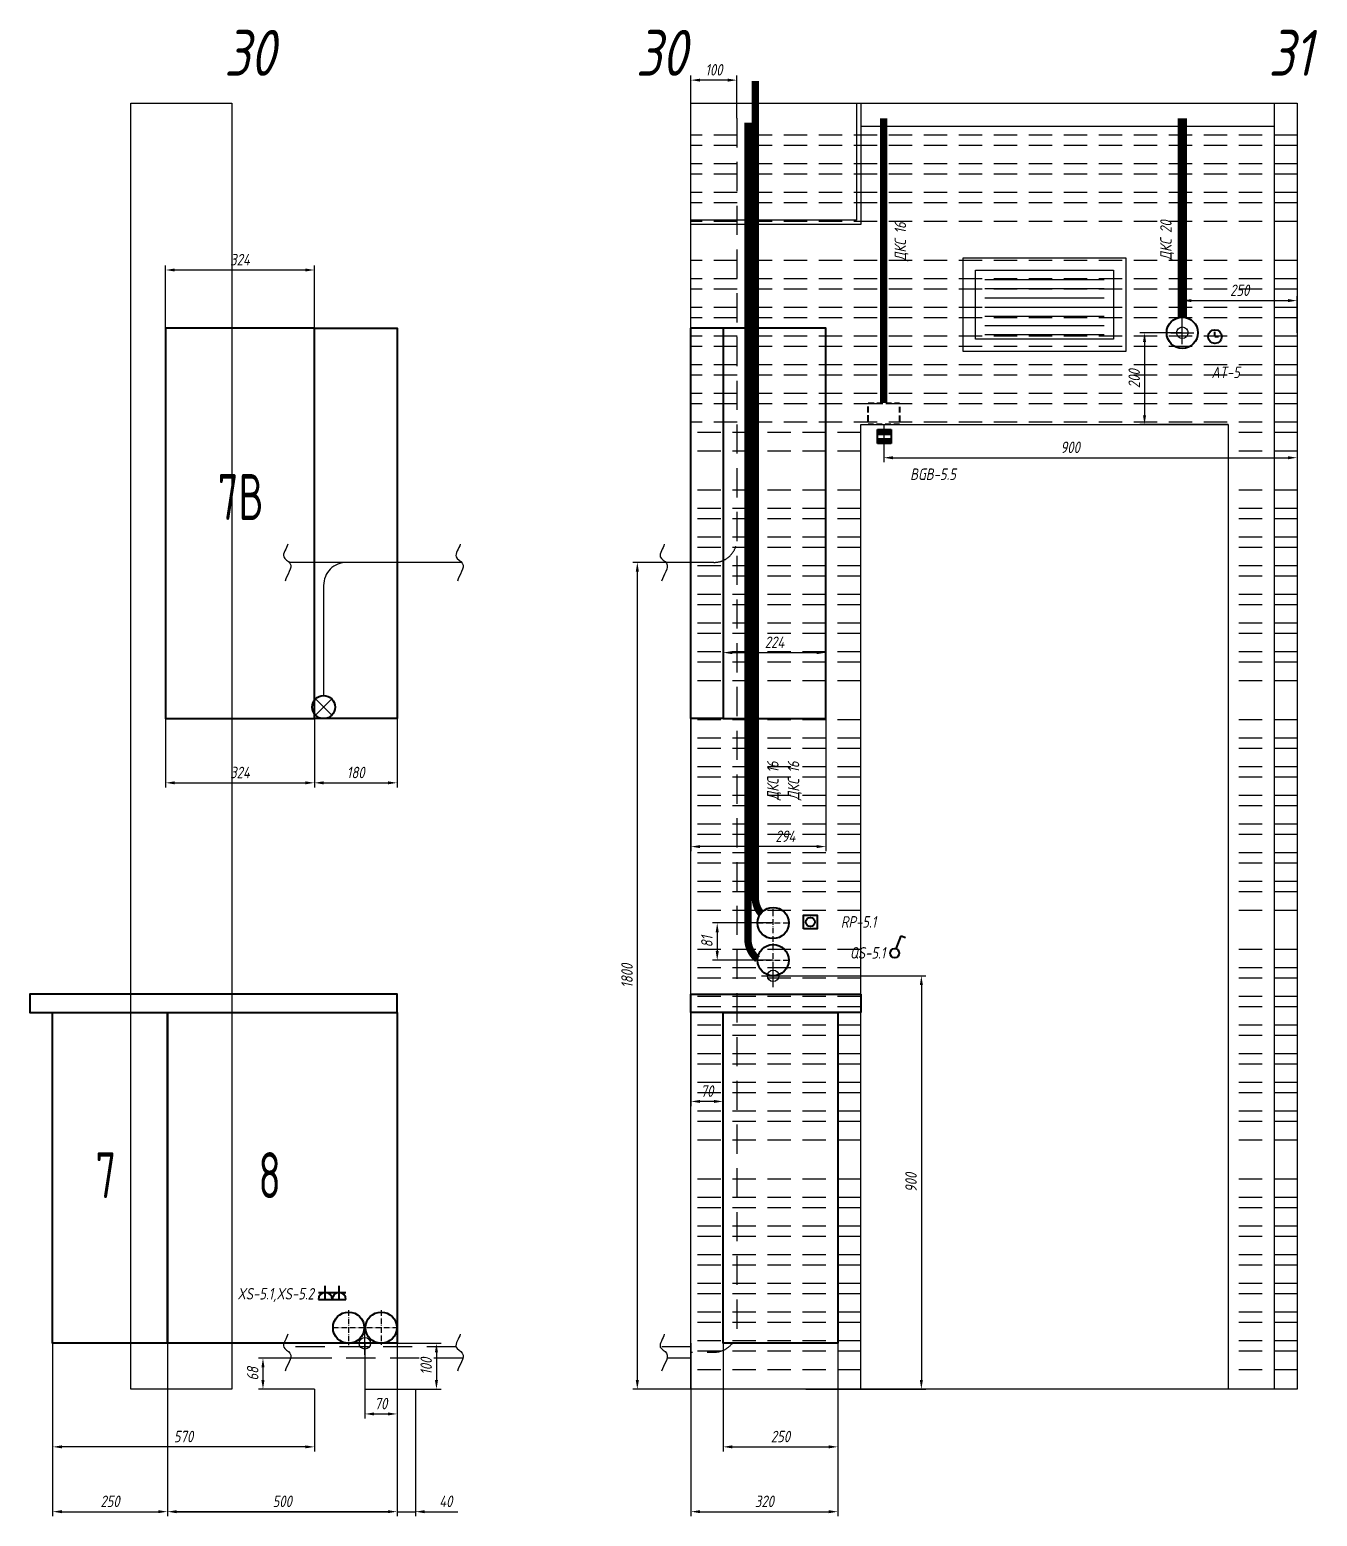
# Model space of a CAD drawing. Header units: millimetres. Extents: x -40374 to 56557, y -58468 to -14063.
# Drawn here: x 53173 to 55977, y -31615 to -28379 of the extents above; entities that cross this region are included whole.
import ezdxf
from ezdxf.enums import TextEntityAlignment as Align

# ---------------------------------------------------------------- set-up
doc = ezdxf.new("R2010")
doc.units = ezdxf.units.MM
doc.header["$PDMODE"] = 34
doc.header["$PDSIZE"] = 25
doc.linetypes.add('ACAD_ISO10W100', pattern=[18.5, 12, -3, 0.5, -3])
doc.linetypes.add('DASHED', pattern=[19.05, 12.7, -6.35])
for name, color, linetype in [('01 Черновое', 7, 'Continuous'), ('02 ОВиК', 7, 'Continuous'), ('02 ЭОМ и СС', 7, 'Continuous'), ('03 Потолок', 7, 'Continuous'), ('04 Мебель', 5, 'Continuous'), ('10 Перегородки', 7, 'Continuous'), ('11 Привязка размеры', 7, 'Continuous')]:
    doc.layers.add(name, color=color, linetype=linetype)
doc.layers.add('100 noprint', color=1, linetype='Continuous', plot=False)
doc.styles.add('GOST typeA', font='Gost.TTF')
doc.styles.get("Standard").update_dxf_attribs({"font": 'Ubuntu-R.ttf'})
doc.styles.add('ГОСТ-ISOCPEUR', font='isocpeui.ttf', dxfattribs={"width": 0.8})
doc.dimstyles.new('ISO-25', dxfattribs={"dimtxt": 2.5, "dimasz": 2.5, "dimexe": 1.25, "dimexo": 0.625, "dimtad": 1, "dimtxsty": 'Standard', "dimcen": 2.5, "dimadec": 0, "dimazin": 0, "dimtfac": 1, "dimtmove": 0, "dimatfit": 3, "dimfxl": 1, "dimarcsym": 0})

# ---------------------------------------------------------------- blocks, each defined once
blk = doc.blocks.new('кнопка 1')
at = {"color": 0, "lineweight": -2}
for p, q in [((0.35, 0.94), (1.39, 3.78)), ((1.39, 3.78), (2.34, 3.45))]:
    blk.add_line(p, q, dxfattribs=at)
blk.add_circle((0, 0), 1, dxfattribs=at)
blk = doc.blocks.new('розетка скрытая трехполюсная')
at = {"color": 0, "lineweight": -2}
for p, q in [((-1.5, 1.5), (1.5, 1.5)), ((-1.5, 0), (1.5, 0)), ((0, 0), (0, 3))]:
    blk.add_line(p, q, dxfattribs=at)
blk.add_arc((0, 0), 1.5, 0, 180, dxfattribs=at)
blk = doc.blocks.new('регулятор')
at = {"color": 0, "lineweight": -2}
blk.add_lwpolyline([(-1.5, -1.5), (-1.5, 1.5), (1.5, 1.5), (1.5, -1.5)], close=True, dxfattribs=at)
blk.add_circle((0, 0), 1, dxfattribs=at)
blk = doc.blocks.new('*D1056')
at = {"layer": '11 Привязка размеры', "color": 0, "lineweight": -2}
for p, q in [((53903.1, -31238.4), (54068.9, -31238.4)), ((54058.9, -31258.4), (54058.9, -31318.4)), ((53903.1, -31338.4), (54068.9, -31338.4))]:
    blk.add_line(p, q, dxfattribs=at)
at = {"layer": '11 Привязка размеры', "color": 0}
for points in [[(54062.2, -31258.4), (54055.5, -31258.4), (54058.9, -31238.4)], [(54055.5, -31318.4), (54062.2, -31318.4), (54058.9, -31338.4)]]:
    blk.add_solid(points, dxfattribs=at)
at = {"layer": 'Defpoints', "color": 0}
for p in [(53903.1, -31238.4), (53903.1, -31338.4), (54058.9, -31338.4)]:
    blk.add_point(p, dxfattribs=at)
at = {"layer": '11 Привязка размеры', "color": 0, "insert": (54036.4, -31288.4), "char_height": 25, "attachment_point": 5, "rotation": 90, "style": 'ГОСТ-ISOCPEUR'}
blk.add_mtext('100', dxfattribs=at)
blk = doc.blocks.new('*D1060')
at = {"layer": '11 Привязка размеры', "color": 0, "lineweight": -2}
for p, q in [((54792.1, -30438.4), (55124.9, -30438.4)), ((55114.9, -30458.4), (55114.9, -31318.4)), ((54863.1, -31338.4), (55124.9, -31338.4))]:
    blk.add_line(p, q, dxfattribs=at)
at = {"layer": '11 Привязка размеры', "color": 0}
for points in [[(55118.2, -30458.4), (55111.5, -30458.4), (55114.9, -30438.4)], [(55111.5, -31318.4), (55118.2, -31318.4), (55114.9, -31338.4)]]:
    blk.add_solid(points, dxfattribs=at)
at = {"layer": 'Defpoints', "color": 0}
for p in [(54792.1, -30438.4), (54863.1, -31338.4), (55114.9, -31338.4)]:
    blk.add_point(p, dxfattribs=at)
at = {"layer": '11 Привязка размеры', "color": 0, "insert": (55092.4, -30888.4), "char_height": 25, "attachment_point": 5, "rotation": 90, "style": 'ГОСТ-ISOCPEUR'}
blk.add_mtext('900', dxfattribs=at)
blk = doc.blocks.new('*D1061')
at = {"layer": '11 Привязка размеры', "color": 0, "lineweight": -2}
for p, q in [((55683.1, -29038.4), (55590.9, -29038.4)), ((55600.9, -29058.4), (55600.9, -29218.4)), ((55783.1, -29238.4), (55590.9, -29238.4))]:
    blk.add_line(p, q, dxfattribs=at)
at = {"layer": '11 Привязка размеры', "color": 0}
for points in [[(55604.2, -29058.4), (55597.6, -29058.4), (55600.9, -29038.4)], [(55597.6, -29218.4), (55604.2, -29218.4), (55600.9, -29238.4)]]:
    blk.add_solid(points, dxfattribs=at)
at = {"layer": 'Defpoints', "color": 0}
for p in [(55683.1, -29038.4), (55600.9, -29238.4), (55783.1, -29238.4)]:
    blk.add_point(p, dxfattribs=at)
at = {"layer": '11 Привязка размеры', "color": 0, "insert": (55578.4, -29138.4), "char_height": 25, "attachment_point": 5, "rotation": 90, "style": 'ГОСТ-ISOCPEUR'}
blk.add_mtext('200', dxfattribs=at)
blk = doc.blocks.new('*D1062')
at = {"layer": '11 Привязка размеры', "color": 0, "lineweight": -2}
for p, q in [((55683.1, -29038.4), (55683.1, -28958.5)), ((55933.1, -29038.4), (55933.1, -28958.5)), ((55703.1, -28968.5), (55913.1, -28968.5))]:
    blk.add_line(p, q, dxfattribs=at)
at = {"layer": '11 Привязка размеры', "color": 0}
for points in [[(55703.1, -28965.1), (55703.1, -28971.8), (55683.1, -28968.5)], [(55913.1, -28971.8), (55913.1, -28965.1), (55933.1, -28968.5)]]:
    blk.add_solid(points, dxfattribs=at)
at = {"layer": 'Defpoints', "color": 0}
for p in [(55933.1, -28968.5), (55683.1, -29038.4), (55933.1, -29038.4)]:
    blk.add_point(p, dxfattribs=at)
at = {"layer": '11 Привязка размеры', "color": 0, "insert": (55808.1, -28946), "char_height": 25, "attachment_point": 5, "style": 'ГОСТ-ISOCPEUR'}
blk.add_mtext('250', dxfattribs=at)
blk = doc.blocks.new('часы')
at = {"color": 0, "lineweight": -2}
for q in [(9893.5, 982.52), (9894.25, 981.52)]:
    blk.add_line((9893.5, 981.52), q, dxfattribs=at)
blk.add_circle((9893.5, 981.52), 1.5, dxfattribs=at)
blk = doc.blocks.new('геркон')
at = {"lineweight": -2}
for points in [[(3, 2), (3, 3), (0, 3), (0, 2)], [(3, 0), (3, 1), (0, 1), (0, 0)]]:
    blk.add_hatch(color=0, dxfattribs=at).paths.add_polyline_path(points)
at = {"color": 0, "lineweight": -2}
for p, q in [((0, 0), (0, 3)), ((0, 3), (3, 3)), ((0, 2), (3, 2)), ((0, 1), (3, 1)), ((3, 0), (0, 0)), ((3, 3), (3, 0))]:
    blk.add_line(p, q, dxfattribs=at)
blk = doc.blocks.new('*D1063')
at = {"layer": '11 Привязка размеры', "color": 0, "lineweight": -2}
for p, q in [((55033.1, -29238.4), (55033.1, -29320.5)), ((55933.1, -29238.4), (55933.1, -29320.5)), ((55053.1, -29310.5), (55913.1, -29310.5))]:
    blk.add_line(p, q, dxfattribs=at)
at = {"layer": '11 Привязка размеры', "color": 0}
for points in [[(55053.1, -29307.2), (55053.1, -29313.9), (55033.1, -29310.5)], [(55913.1, -29313.9), (55913.1, -29307.2), (55933.1, -29310.5)]]:
    blk.add_solid(points, dxfattribs=at)
at = {"layer": 'Defpoints', "color": 0}
for p in [(55033.1, -29238.4), (55933.1, -29238.4), (55933.1, -29310.5)]:
    blk.add_point(p, dxfattribs=at)
at = {"layer": '11 Привязка размеры', "color": 0, "insert": (55439.1, -29288), "char_height": 25, "attachment_point": 5, "style": 'ГОСТ-ISOCPEUR'}
blk.add_mtext('900', dxfattribs=at)
blk = doc.blocks.new('*D1068')
at = {"layer": '11 Привязка размеры', "color": 0, "lineweight": -2}
for p, q in [((53473.1, -31238.4), (53473.1, -31615)), ((53973.1, -31238.4), (53973.1, -31615)), ((53493.1, -31605), (53953.1, -31605))]:
    blk.add_line(p, q, dxfattribs=at)
at = {"layer": '11 Привязка размеры', "color": 0}
for points in [[(53493.1, -31601.7), (53493.1, -31608.3), (53473.1, -31605)], [(53953.1, -31608.3), (53953.1, -31601.7), (53973.1, -31605)]]:
    blk.add_solid(points, dxfattribs=at)
at = {"layer": 'Defpoints', "color": 0}
for p in [(53473.1, -31238.4), (53973.1, -31238.4), (53973.1, -31605)]:
    blk.add_point(p, dxfattribs=at)
at = {"layer": '11 Привязка размеры', "color": 0, "insert": (53723.1, -31582.5), "char_height": 25, "attachment_point": 5, "style": 'ГОСТ-ISOCPEUR'}
blk.add_mtext('500', dxfattribs=at)
blk = doc.blocks.new('*D1069')
at = {"layer": '11 Привязка размеры', "color": 0, "lineweight": -2}
for p, q in [((53473.1, -31238.4), (53473.1, -31615)), ((53973.1, -31238.4), (53973.1, -31615)), ((53953.1, -31605), (53493.1, -31605))]:
    blk.add_line(p, q, dxfattribs=at)
at = {"layer": '11 Привязка размеры', "color": 0}
for points in [[(53493.1, -31601.7), (53493.1, -31608.3), (53473.1, -31605)], [(53953.1, -31608.3), (53953.1, -31601.7), (53973.1, -31605)]]:
    blk.add_solid(points, dxfattribs=at)
at = {"layer": 'Defpoints', "color": 0}
for p in [(53473.1, -31238.4), (53973.1, -31238.4), (53473.1, -31605)]:
    blk.add_point(p, dxfattribs=at)
at = {"layer": '11 Привязка размеры', "color": 0, "insert": (53723.1, -31582.5), "char_height": 25, "attachment_point": 5, "style": 'ГОСТ-ISOCPEUR'}
blk.add_mtext('500', dxfattribs=at)
blk = doc.blocks.new('*D1070')
at = {"layer": '11 Привязка размеры', "color": 0, "lineweight": -2}
for p, q in [((53223.1, -31238.4), (53223.1, -31615)), ((53473.1, -31238.4), (53473.1, -31615)), ((53243.1, -31605), (53453.1, -31605))]:
    blk.add_line(p, q, dxfattribs=at)
at = {"layer": '11 Привязка размеры', "color": 0}
for points in [[(53243.1, -31601.7), (53243.1, -31608.3), (53223.1, -31605)], [(53453.1, -31608.3), (53453.1, -31601.7), (53473.1, -31605)]]:
    blk.add_solid(points, dxfattribs=at)
at = {"layer": 'Defpoints', "color": 0}
for p in [(53223.1, -31238.4), (53473.1, -31238.4), (53473.1, -31605)]:
    blk.add_point(p, dxfattribs=at)
at = {"layer": '11 Привязка размеры', "color": 0, "insert": (53348.1, -31582.5), "char_height": 25, "attachment_point": 5, "style": 'ГОСТ-ISOCPEUR'}
blk.add_mtext('250', dxfattribs=at)
blk = doc.blocks.new('*D1075')
at = {"layer": '11 Привязка размеры', "color": 0, "lineweight": -2}
for p, q in [((53469.1, -29878.4), (53469.1, -30028.3)), ((53793.1, -29878.4), (53793.1, -30028.3)), ((53489.1, -30018.3), (53773.1, -30018.3))]:
    blk.add_line(p, q, dxfattribs=at)
at = {"layer": '11 Привязка размеры', "color": 0}
for points in [[(53489.1, -30015), (53489.1, -30021.6), (53469.1, -30018.3)], [(53773.1, -30021.6), (53773.1, -30015), (53793.1, -30018.3)]]:
    blk.add_solid(points, dxfattribs=at)
at = {"layer": 'Defpoints', "color": 0}
for p in [(53469.1, -29878.4), (53793.1, -29878.4), (53793.1, -30018.3)]:
    blk.add_point(p, dxfattribs=at)
at = {"layer": '11 Привязка размеры', "color": 0, "insert": (53631.1, -29995.8), "char_height": 25, "attachment_point": 5, "style": 'ГОСТ-ISOCPEUR'}
blk.add_mtext('324', dxfattribs=at)
blk = doc.blocks.new('*D1076')
at = {"layer": '11 Привязка размеры', "color": 0, "lineweight": -2}
for p, q in [((53793.1, -29878.4), (53793.1, -30028.3)), ((53973.1, -29878.4), (53973.1, -30028.3)), ((53813.1, -30018.3), (53953.1, -30018.3))]:
    blk.add_line(p, q, dxfattribs=at)
at = {"layer": '11 Привязка размеры', "color": 0}
for points in [[(53813.1, -30015), (53813.1, -30021.6), (53793.1, -30018.3)], [(53953.1, -30021.6), (53953.1, -30015), (53973.1, -30018.3)]]:
    blk.add_solid(points, dxfattribs=at)
at = {"layer": 'Defpoints', "color": 0}
for p in [(53793.1, -29878.4), (53973.1, -29878.4), (53973.1, -30018.3)]:
    blk.add_point(p, dxfattribs=at)
at = {"layer": '11 Привязка размеры', "color": 0, "insert": (53883.1, -29995.8), "char_height": 25, "attachment_point": 5, "style": 'ГОСТ-ISOCPEUR'}
blk.add_mtext('180', dxfattribs=at)
blk = doc.blocks.new('*D1078')
at = {"layer": '11 Привязка размеры', "color": 0, "lineweight": -2}
for p, q in [((53223.1, -31238.4), (53223.1, -31473.9)), ((53793.1, -31338.4), (53793.1, -31473.9)), ((53773.1, -31463.9), (53243.1, -31463.9))]:
    blk.add_line(p, q, dxfattribs=at)
at = {"layer": '11 Привязка размеры', "color": 0}
for points in [[(53243.1, -31460.6), (53243.1, -31467.2), (53223.1, -31463.9)], [(53773.1, -31467.2), (53773.1, -31460.6), (53793.1, -31463.9)]]:
    blk.add_solid(points, dxfattribs=at)
at = {"layer": 'Defpoints', "color": 0}
for p in [(53223.1, -31238.4), (53793.1, -31338.4), (53223.1, -31463.9)]:
    blk.add_point(p, dxfattribs=at)
at = {"layer": '11 Привязка размеры', "color": 0, "insert": (53508.1, -31441.4), "char_height": 25, "attachment_point": 5, "style": 'ГОСТ-ISOCPEUR'}
blk.add_mtext('570', dxfattribs=at)
blk = doc.blocks.new('*D1079')
at = {"layer": '11 Привязка размеры', "color": 0, "lineweight": -2}
for p, q in [((53973.1, -31238.4), (53973.1, -31615)), ((54013.1, -31338.4), (54013.1, -31615)), ((53953.1, -31605), (53933.1, -31605)), ((53973.1, -31605), (54013.1, -31605)), ((54033.1, -31605), (54105.5, -31605))]:
    blk.add_line(p, q, dxfattribs=at)
at = {"layer": '11 Привязка размеры', "color": 0}
for points in [[(53953.1, -31608.3), (53953.1, -31601.7), (53973.1, -31605)], [(54033.1, -31601.7), (54033.1, -31608.3), (54013.1, -31605)]]:
    blk.add_solid(points, dxfattribs=at)
at = {"layer": 'Defpoints', "color": 0}
for p in [(53973.1, -31238.4), (54013.1, -31338.4), (54013.1, -31605)]:
    blk.add_point(p, dxfattribs=at)
at = {"layer": '11 Привязка размеры', "color": 0, "insert": (54079.3, -31582.5), "char_height": 25, "attachment_point": 5, "style": 'ГОСТ-ISOCPEUR'}
blk.add_mtext('40', dxfattribs=at)
blk = doc.blocks.new('*D1081')
at = {"layer": '11 Привязка размеры', "color": 0, "lineweight": -2}
for p, q in [((54683.1, -31238.4), (54683.1, -31473.9)), ((54933.1, -31238.4), (54933.1, -31473.9)), ((54703.1, -31463.9), (54913.1, -31463.9))]:
    blk.add_line(p, q, dxfattribs=at)
at = {"layer": '11 Привязка размеры', "color": 0}
for points in [[(54703.1, -31460.6), (54703.1, -31467.2), (54683.1, -31463.9)], [(54913.1, -31467.2), (54913.1, -31460.6), (54933.1, -31463.9)]]:
    blk.add_solid(points, dxfattribs=at)
at = {"layer": 'Defpoints', "color": 0}
for p in [(54683.1, -31238.4), (54933.1, -31238.4), (54933.1, -31463.9)]:
    blk.add_point(p, dxfattribs=at)
at = {"layer": '11 Привязка размеры', "color": 0, "insert": (54808.1, -31441.4), "char_height": 25, "attachment_point": 5, "style": 'ГОСТ-ISOCPEUR'}
blk.add_mtext('250', dxfattribs=at)
blk = doc.blocks.new('*D1082')
at = {"layer": '11 Привязка размеры', "color": 0, "lineweight": -2}
for p, q in [((54613.1, -31238.4), (54613.1, -31615)), ((54933.1, -31238.4), (54933.1, -31615)), ((54633.1, -31605), (54913.1, -31605))]:
    blk.add_line(p, q, dxfattribs=at)
at = {"layer": '11 Привязка размеры', "color": 0}
for points in [[(54633.1, -31601.7), (54633.1, -31608.3), (54613.1, -31605)], [(54913.1, -31608.3), (54913.1, -31601.7), (54933.1, -31605)]]:
    blk.add_solid(points, dxfattribs=at)
at = {"layer": 'Defpoints', "color": 0}
for p in [(54613.1, -31238.4), (54933.1, -31238.4), (54933.1, -31605)]:
    blk.add_point(p, dxfattribs=at)
at = {"layer": '11 Привязка размеры', "color": 0, "insert": (54773.1, -31582.5), "char_height": 25, "attachment_point": 5, "style": 'ГОСТ-ISOCPEUR'}
blk.add_mtext('320', dxfattribs=at)
blk = doc.blocks.new('*D1083')
at = {"layer": '11 Привязка размеры', "color": 0, "lineweight": -2}
for p, q in [((54613.1, -29878.4), (54613.1, -30167.1)), ((54907.1, -29878.4), (54907.1, -30167.1)), ((54887.1, -30157.1), (54633.1, -30157.1))]:
    blk.add_line(p, q, dxfattribs=at)
at = {"layer": '11 Привязка размеры', "color": 0}
for points in [[(54633.1, -30153.8), (54633.1, -30160.4), (54613.1, -30157.1)], [(54887.1, -30160.4), (54887.1, -30153.8), (54907.1, -30157.1)]]:
    blk.add_solid(points, dxfattribs=at)
at = {"layer": 'Defpoints', "color": 0}
for p in [(54613.1, -29878.4), (54907.1, -29878.4), (54613.1, -30157.1)]:
    blk.add_point(p, dxfattribs=at)
at = {"layer": '11 Привязка размеры', "color": 0, "insert": (54818.8, -30134.6), "char_height": 25, "attachment_point": 5, "style": 'ГОСТ-ISOCPEUR'}
blk.add_mtext('294', dxfattribs=at)
blk = doc.blocks.new('*D1084')
at = {"layer": '11 Привязка размеры', "color": 0, "lineweight": -2}
for p, q in [((54683.1, -29878.4), (54683.1, -29724.8)), ((54703.1, -29734.8), (54887.1, -29734.8)), ((54907.1, -29878.4), (54907.1, -29724.8))]:
    blk.add_line(p, q, dxfattribs=at)
at = {"layer": '11 Привязка размеры', "color": 0}
for points in [[(54703.1, -29731.4), (54703.1, -29738.1), (54683.1, -29734.8)], [(54887.1, -29738.1), (54887.1, -29731.4), (54907.1, -29734.8)]]:
    blk.add_solid(points, dxfattribs=at)
at = {"layer": 'Defpoints', "color": 0}
for p in [(54907.1, -29734.8), (54683.1, -29878.4), (54907.1, -29878.4)]:
    blk.add_point(p, dxfattribs=at)
at = {"layer": '11 Привязка размеры', "color": 0, "insert": (54795.1, -29712.3), "char_height": 25, "attachment_point": 5, "style": 'ГОСТ-ISOCPEUR'}
blk.add_mtext('224', dxfattribs=at)
blk = doc.blocks.new('*D1086')
at = {"layer": '11 Привязка размеры', "color": 0, "lineweight": -2}
for p, q in [((53469.1, -29028.4), (53469.1, -28891.8)), ((53793.1, -29028.4), (53793.1, -28891.8)), ((53489.1, -28901.8), (53773.1, -28901.8))]:
    blk.add_line(p, q, dxfattribs=at)
at = {"layer": '11 Привязка размеры', "color": 0}
for points in [[(53489.1, -28898.5), (53489.1, -28905.1), (53469.1, -28901.8)], [(53773.1, -28905.1), (53773.1, -28898.5), (53793.1, -28901.8)]]:
    blk.add_solid(points, dxfattribs=at)
at = {"layer": 'Defpoints', "color": 0}
for p in [(53793.1, -28901.8), (53469.1, -29028.4), (53793.1, -29028.4)]:
    blk.add_point(p, dxfattribs=at)
at = {"layer": '11 Привязка размеры', "color": 0, "insert": (53631.1, -28879.3), "char_height": 25, "attachment_point": 5, "style": 'ГОСТ-ISOCPEUR'}
blk.add_mtext('324', dxfattribs=at)
blk = doc.blocks.new('*D1088')
at = {"layer": '11 Привязка размеры', "color": 0, "lineweight": -2}
for p, q in [((54613.1, -30518.4), (54613.1, -30721.9)), ((54683.1, -30518.4), (54683.1, -30721.9)), ((54663.1, -30711.9), (54633.1, -30711.9))]:
    blk.add_line(p, q, dxfattribs=at)
at = {"layer": '11 Привязка размеры', "color": 0}
for points in [[(54633.1, -30708.6), (54633.1, -30715.2), (54613.1, -30711.9)], [(54663.1, -30715.2), (54663.1, -30708.6), (54683.1, -30711.9)]]:
    blk.add_solid(points, dxfattribs=at)
at = {"layer": 'Defpoints', "color": 0}
for p in [(54613.1, -30518.4), (54683.1, -30518.4), (54613.1, -30711.9)]:
    blk.add_point(p, dxfattribs=at)
at = {"layer": '11 Привязка размеры', "color": 0, "insert": (54648.1, -30689.4), "char_height": 25, "attachment_point": 5, "style": 'ГОСТ-ISOCPEUR'}
blk.add_mtext('70', dxfattribs=at)
blk = doc.blocks.new('*D1089')
at = {"layer": '11 Привязка размеры', "color": 0, "lineweight": -2}
for p, q in [((54613.1, -28571.4), (54613.1, -28478.5)), ((54713.1, -28571.4), (54713.1, -28478.5)), ((54693.1, -28488.5), (54633.1, -28488.5))]:
    blk.add_line(p, q, dxfattribs=at)
at = {"layer": '11 Привязка размеры', "color": 0}
for points in [[(54633.1, -28485.2), (54633.1, -28491.8), (54613.1, -28488.5)], [(54693.1, -28491.8), (54693.1, -28485.2), (54713.1, -28488.5)]]:
    blk.add_solid(points, dxfattribs=at)
at = {"layer": 'Defpoints', "color": 0}
for p in [(54613.1, -28488.5), (54613.1, -28571.4), (54713.1, -28571.4)]:
    blk.add_point(p, dxfattribs=at)
at = {"layer": '11 Привязка размеры', "color": 0, "insert": (54663.1, -28466), "char_height": 25, "attachment_point": 5, "style": 'ГОСТ-ISOCPEUR'}
blk.add_mtext('100', dxfattribs=at)
blk = doc.blocks.new('*D1090')
at = {"layer": '11 Привязка размеры', "color": 0, "lineweight": -2}
for p, q in [((53903.1, -31238.4), (53903.1, -31402.2)), ((53973.1, -31238.4), (53973.1, -31402.2)), ((53923.1, -31392.2), (53953.1, -31392.2))]:
    blk.add_line(p, q, dxfattribs=at)
at = {"layer": '11 Привязка размеры', "color": 0}
for points in [[(53923.1, -31388.9), (53923.1, -31395.5), (53903.1, -31392.2)], [(53953.1, -31395.5), (53953.1, -31388.9), (53973.1, -31392.2)]]:
    blk.add_solid(points, dxfattribs=at)
at = {"layer": 'Defpoints', "color": 0}
for p in [(53903.1, -31238.4), (53973.1, -31238.4), (53973.1, -31392.2)]:
    blk.add_point(p, dxfattribs=at)
at = {"layer": '11 Привязка размеры', "color": 0, "insert": (53938.1, -31369.7), "char_height": 25, "attachment_point": 5, "style": 'ГОСТ-ISOCPEUR'}
blk.add_mtext('70', dxfattribs=at)
blk = doc.blocks.new('*D1091')
at = {"layer": '11 Привязка размеры', "color": 0, "lineweight": -2}
for p, q in [((53793.1, -31270.9), (53671.1, -31270.9)), ((53681.1, -31290.9), (53681.1, -31318.4)), ((53793.1, -31338.4), (53671.1, -31338.4))]:
    blk.add_line(p, q, dxfattribs=at)
at = {"layer": '11 Привязка размеры', "color": 0}
for points in [[(53684.4, -31290.9), (53677.7, -31290.9), (53681.1, -31270.9)], [(53677.7, -31318.4), (53684.4, -31318.4), (53681.1, -31338.4)]]:
    blk.add_solid(points, dxfattribs=at)
at = {"layer": 'Defpoints', "color": 0}
for p in [(53793.1, -31270.9), (53681.1, -31338.4), (53793.1, -31338.4)]:
    blk.add_point(p, dxfattribs=at)
at = {"layer": '11 Привязка размеры', "color": 0, "insert": (53658.6, -31304.6), "char_height": 25, "attachment_point": 5, "rotation": 90, "style": 'ГОСТ-ISOCPEUR'}
blk.add_mtext('68', dxfattribs=at)
blk = doc.blocks.new('*D1092')
at = {"layer": '11 Привязка размеры', "color": 0, "lineweight": -2}
for p, q in [((54613.1, -29538.4), (54486.3, -29538.4)), ((54496.3, -29558.4), (54496.3, -31318.4)), ((54613.1, -31338.4), (54486.3, -31338.4))]:
    blk.add_line(p, q, dxfattribs=at)
at = {"layer": '11 Привязка размеры', "color": 0}
for points in [[(54499.7, -29558.4), (54493, -29558.4), (54496.3, -29538.4)], [(54493, -31318.4), (54499.7, -31318.4), (54496.3, -31338.4)]]:
    blk.add_solid(points, dxfattribs=at)
at = {"layer": 'Defpoints', "color": 0}
for p in [(54613.1, -29538.4), (54496.3, -31338.4), (54613.1, -31338.4)]:
    blk.add_point(p, dxfattribs=at)
at = {"layer": '11 Привязка размеры', "color": 0, "insert": (54473.8, -30438.4), "char_height": 25, "attachment_point": 5, "rotation": 90, "style": 'ГОСТ-ISOCPEUR'}
blk.add_mtext('1800', dxfattribs=at)
blk = doc.blocks.new('*D1094')
at = {"layer": '11 Привязка размеры', "color": 0, "lineweight": -2}
for p, q in [((54792.1, -30323.4), (54660.3, -30323.4)), ((54670.3, -30343.4), (54670.3, -30384.4)), ((54792.1, -30404.4), (54660.3, -30404.4))]:
    blk.add_line(p, q, dxfattribs=at)
at = {"layer": '11 Привязка размеры', "color": 0}
for points in [[(54673.7, -30343.4), (54667, -30343.4), (54670.3, -30323.4)], [(54667, -30384.4), (54673.7, -30384.4), (54670.3, -30404.4)]]:
    blk.add_solid(points, dxfattribs=at)
at = {"layer": 'Defpoints', "color": 0}
for p in [(54792.1, -30323.4), (54670.3, -30404.4), (54792.1, -30404.4)]:
    blk.add_point(p, dxfattribs=at)
at = {"layer": '11 Привязка размеры', "color": 0, "insert": (54647.8, -30363.9), "char_height": 25, "attachment_point": 5, "rotation": 90, "style": 'ГОСТ-ISOCPEUR'}
blk.add_mtext('81', dxfattribs=at)

msp = doc.modelspace()

# ---------------------------------------------------------------- linework, layer by layer
at = {"layer": '01 Черновое'}
for points in [[(53393.1, -31338.4), (53393.1, -28538.4), (53613.1, -28538.4), (53613.1, -31338.4)], [(55933.1, -28538.4), (55933.1, -31338.4), (54613.1, -31338.4), (54613.1, -28538.4)], [(55783.1, -29238.4), (55783.1, -31338.4), (54983.1, -31338.4), (54983.1, -29238.4)]]:
    msp.add_lwpolyline(points, close=True, dxfattribs=at)
at = {"layer": '02 ОВиК', "color": 6}
for p, q in [((55253.1, -28922.4), (55513.1, -28922.4)), ((55253.1, -28922.4), (55513.1, -28922.4)), ((55253.1, -28942.4), (55513.1, -28942.4)), ((55253.1, -28942.4), (55513.1, -28942.4)), ((55253.1, -28962.4), (55513.1, -28962.4)), ((55253.1, -28962.4), (55513.1, -28962.4)), ((55253.1, -28982.4), (55513.1, -28982.4)), ((55253.1, -28982.4), (55513.1, -28982.4)), ((55253.1, -29002.4), (55513.1, -29002.4)), ((55253.1, -29002.4), (55513.1, -29002.4)), ((55253.1, -29022.4), (55513.1, -29022.4)), ((55253.1, -29022.4), (55513.1, -29022.4)), ((55253.1, -29042.4), (55513.1, -29042.4)), ((55253.1, -29042.4), (55513.1, -29042.4))]:
    msp.add_line(p, q, dxfattribs=at)
msp.add_lwpolyline([(55206.1, -29079.4), (55206.1, -28875.4), (55560.1, -28875.4), (55560.1, -29079.4)], close=True, dxfattribs=at)
msp.add_lwpolyline([(55206.1, -29079.4), (55206.1, -28875.4), (55560.1, -28875.4), (55560.1, -29079.4)], close=True, dxfattribs=at)
at = {"layer": '02 ОВиК', "color": 6, "flags": 128}
msp.add_lwpolyline([(55233.1, -29052.4), (55233.1, -28902.4), (55533.1, -28902.4), (55533.1, -29052.4)], close=True, dxfattribs=at)
msp.add_lwpolyline([(55233.1, -29052.4), (55233.1, -28902.4), (55533.1, -28902.4), (55533.1, -29052.4)], close=True, dxfattribs=at)
at = {"layer": '02 ЭОМ и СС', "ltscale": 5}
for p, q in [((54113.9, -29538.4), (53738.5, -29538.4)), ((54613.1, -31245.9), (54613.1, -31270.9))]:
    msp.add_line(p, q, dxfattribs=at)
at = {"layer": '02 ЭОМ и СС', "linetype": 'DASHED', "ltscale": 5}
for p, q in [((54663.1, -29538.4), (54558.5, -29538.4)), ((54101.5, -31245.9), (53726.1, -31245.9)), ((54613.1, -31245.9), (54546.1, -31245.9)), ((54116.5, -31270.9), (53741.1, -31270.9)), ((54613.1, -31270.9), (54561.1, -31270.9))]:
    msp.add_line(p, q, dxfattribs=at)
at = {"layer": '02 ЭОМ и СС', "color": 3}
for p, q in [((53830.8, -29871.1), (53795.4, -29835.7)), ((53795.4, -29871.1), (53830.8, -29835.7))]:
    msp.add_line(p, q, dxfattribs=at)
at = {"layer": '02 ЭОМ и СС', "const_width": 16, "flags": 128}
msp.add_lwpolyline([(54765.4, -30302.4, -0.170313), (54753.1, -30267.4), (54753.1, -28490.4)], format="xyb", dxfattribs=at)
at = {"layer": '02 ЭОМ и СС', "linetype": 'DASHED', "ltscale": 5, "flags": 128}
msp.add_lwpolyline([(54713.1, -28571.4), (54713.1, -31208.4, -0.414214), (54663.1, -31258.4), (54663.1, -31258.4), (54613.1, -31258.4)], format="xyb", dxfattribs=at)
at = {"layer": '02 ЭОМ и СС', "color": 111, "const_width": 16}
msp.add_lwpolyline([(54758.2, -30401.9, -0.22829), (54737.1, -30358.1), (54737.1, -28581.1)], format="xyb", dxfattribs=at)
at = {"layer": '02 ЭОМ и СС', "flags": 128}
msp.add_lwpolyline([(55033.1, -29191.4, 16, 16, 0), (55033.1, -28571.4, 16, 16, 0)], format="xyseb", dxfattribs=at)
at = {"layer": '02 ЭОМ и СС', "color": 5, "const_width": 20, "flags": 128}
msp.add_lwpolyline([(55683.1, -29004.4), (55683.1, -28571.4)], dxfattribs=at)
at = {"layer": '02 ЭОМ и СС', "linetype": 'DASHED', "lineweight": 40, "flags": 128}
msp.add_lwpolyline([(54999.1, -29191.4), (55067.1, -29191.4), (55067.1, -29238.4), (54999.1, -29238.4)], close=True, dxfattribs=at)
at = {"layer": '02 ЭОМ и СС', "ltscale": 5, "flags": 128}
msp.add_lwpolyline([(53863.1, -29538.4, 0.414214), (53813.1, -29588.4), (53813.1, -29828.4)], format="xyb", dxfattribs=at)
at = {"layer": '02 ЭОМ и СС', "color": 5, "lineweight": 40}
msp.add_circle((55683.1, -29038.4), 34, dxfattribs=at)
at = {"layer": '02 ЭОМ и СС', "color": 3, "lineweight": 40}
for centre, radius in [((53813.1, -29853.4), 25), ((54792.1, -30404.4), 34)]:
    msp.add_circle(centre, radius, dxfattribs=at)
at = {"layer": '02 ЭОМ и СС', "lineweight": 40}
msp.add_circle((54792.1, -30323.4), 34, dxfattribs=at)
at = {"layer": '02 ЭОМ и СС', "color": 1, "lineweight": 40}
for centre in [(53867.6, -31204.4), (53938.6, -31204.4)]:
    msp.add_circle(centre, 34, dxfattribs=at)
at = {"layer": '02 ЭОМ и СС', "linetype": 'DASHED', "ltscale": 5}
msp.add_arc((54663.1, -29488.4), 50, 270, 0, dxfattribs=at)
at = {"layer": '03 Потолок', "color": 1, "lineweight": -2}
msp.add_line((54983.1, -28588.4), (55883.1, -28588.4), dxfattribs=at)
at = {"layer": '03 Потолок', "color": 1, "lineweight": -2, "flags": 128}
msp.add_lwpolyline([(54983.1, -28538.4), (54983.1, -28802.9), (54613.1, -28802.9)], dxfattribs=at)
at = {"layer": '03 Потолок', "color": 1, "lineweight": -2}
msp.add_lwpolyline([(54973.6, -28538.4), (54973.6, -28793.4), (54613.1, -28793.4)], dxfattribs=at)
at = {"layer": '04 Мебель', "lineweight": 40}
for p, q in [((54683.1, -29028.4), (54613.1, -29028.4)), ((54613.1, -30518.4), (54613.1, -30478.4)), ((54613.1, -30478.4), (54933.1, -30478.4)), ((54933.1, -30478.4), (54983.1, -30478.4)), ((54983.1, -30478.4), (54983.1, -30518.4)), ((54933.1, -30518.4), (54613.1, -30518.4)), ((54983.1, -30518.4), (54933.1, -30518.4))]:
    msp.add_line(p, q, dxfattribs=at)
at = {"layer": '04 Мебель', "lineweight": 40, "flags": 128}
for points in [[(53793.1, -29028.4), (53469.1, -29028.4), (53469.1, -29878.4), (53793.1, -29878.4)], [(53973.1, -29878.4), (53793.1, -29878.4), (53793.1, -29028.4), (53973.1, -29028.4)], [(53973.1, -30518.4), (53973.1, -30478.4), (53223.1, -30478.4), (53173.1, -30478.4), (53173.1, -30518.4)], [(53223.1, -30518.4), (53473.1, -30518.4), (53473.1, -31238.4), (53223.1, -31238.4)], [(54683.1, -30518.4), (54933.1, -30518.4), (54933.1, -31238.4), (54683.1, -31238.4)]]:
    msp.add_lwpolyline(points, close=True, dxfattribs=at)
for points in [[(54683.1, -29878.4), (54613.1, -29878.4), (54613.1, -29028.4)], [(54683.1, -29028.4), (54683.1, -29878.4), (54907.1, -29878.4), (54907.1, -29028.4), (54683.1, -29028.4)], [(53973.1, -31238.4), (53473.1, -31238.4), (53473.1, -30518.4), (53973.1, -30518.4), (53973.1, -31238.4)]]:
    msp.add_lwpolyline(points, dxfattribs=at)
at = {"layer": '10 Перегородки', "color": 3, "linetype": 'Continuous', "ltscale": 10}
msp.add_line((55883.1, -28538.4), (55883.1, -31338.4), dxfattribs=at)
at = {"layer": '100 noprint', "linetype": 'DASHED', "ltscale": 4}
for p, q in [((55933.1, -28608.4), (54613.1, -28608.4)), ((55933.1, -28630.9), (54613.1, -28630.9)), ((55933.1, -28670.9), (54613.1, -28670.9)), ((55933.1, -28693.4), (54613.1, -28693.4)), ((55933.1, -28733.4), (54613.1, -28733.4)), ((55933.1, -28755.9), (54613.1, -28755.9)), ((55933.1, -28795.9), (54613.1, -28795.9)), ((55933.1, -28880.9), (54613.1, -28880.9)), ((55933.1, -28920.9), (54613.1, -28920.9)), ((55933.1, -28943.4), (54613.1, -28943.4)), ((55933.1, -28983.4), (54613.1, -28983.4)), ((55933.1, -29005.9), (54613.1, -29005.9)), ((55933.1, -29045.9), (54613.1, -29045.9)), ((55933.1, -29068.4), (54613.1, -29068.4)), ((55933.1, -29108.4), (54613.1, -29108.4)), ((55933.1, -29130.9), (54613.1, -29130.9)), ((55933.1, -29170.9), (54613.1, -29170.9)), ((55933.1, -29193.4), (54613.1, -29193.4)), ((55933.1, -29233.4), (54613.1, -29233.4)), ((54983.1, -29255.9), (54613.1, -29255.9)), ((55933.1, -29255.9), (55783.1, -29255.9)), ((54983.1, -29295.9), (54613.1, -29295.9)), ((55933.1, -29295.9), (55783.1, -29295.9)), ((54983.1, -29380.9), (54613.1, -29380.9)), ((55933.1, -29380.9), (55783.1, -29380.9)), ((54983.1, -29420.9), (54613.1, -29420.9)), ((54983.1, -29443.4), (54613.1, -29443.4)), ((55933.1, -29420.9), (55783.1, -29420.9)), ((55933.1, -29443.4), (55783.1, -29443.4)), ((54983.1, -29483.4), (54613.1, -29483.4)), ((54983.1, -29505.9), (54613.1, -29505.9)), ((55933.1, -29483.4), (55783.1, -29483.4)), ((55933.1, -29505.9), (55783.1, -29505.9)), ((54983.1, -29545.9), (54613.1, -29545.9)), ((55933.1, -29545.9), (55783.1, -29545.9)), ((54983.1, -29568.4), (54613.1, -29568.4)), ((55933.1, -29568.4), (55783.1, -29568.4)), ((54983.1, -29608.4), (54613.1, -29608.4)), ((55933.1, -29608.4), (55783.1, -29608.4)), ((54983.1, -29630.9), (54613.1, -29630.9)), ((55933.1, -29630.9), (55783.1, -29630.9)), ((54983.1, -29670.9), (54613.1, -29670.9)), ((55933.1, -29670.9), (55783.1, -29670.9)), ((54983.1, -29693.4), (54613.1, -29693.4)), ((55933.1, -29693.4), (55783.1, -29693.4)), ((54983.1, -29733.4), (54613.1, -29733.4)), ((55933.1, -29733.4), (55783.1, -29733.4)), ((54983.1, -29755.9), (54613.1, -29755.9)), ((55933.1, -29755.9), (55783.1, -29755.9)), ((54983.1, -29795.9), (54613.1, -29795.9)), ((55933.1, -29795.9), (55783.1, -29795.9)), ((54983.1, -29880.9), (54613.1, -29880.9)), ((55933.1, -29880.9), (55783.1, -29880.9)), ((54983.1, -29920.9), (54613.1, -29920.9)), ((55933.1, -29920.9), (55783.1, -29920.9)), ((54983.1, -29943.4), (54613.1, -29943.4)), ((55933.1, -29943.4), (55783.1, -29943.4)), ((54983.1, -29983.4), (54613.1, -29983.4)), ((55933.1, -29983.4), (55783.1, -29983.4)), ((54983.1, -30005.9), (54613.1, -30005.9)), ((55933.1, -30005.9), (55783.1, -30005.9)), ((54983.1, -30045.9), (54613.1, -30045.9)), ((55933.1, -30045.9), (55783.1, -30045.9)), ((54983.1, -30068.4), (54613.1, -30068.4)), ((55933.1, -30068.4), (55783.1, -30068.4)), ((54983.1, -30108.4), (54613.1, -30108.4)), ((55933.1, -30108.4), (55783.1, -30108.4)), ((54983.1, -30130.9), (54613.1, -30130.9)), ((55933.1, -30130.9), (55783.1, -30130.9)), ((54983.1, -30170.9), (54613.1, -30170.9)), ((54983.1, -30193.4), (54613.1, -30193.4)), ((55933.1, -30170.9), (55783.1, -30170.9)), ((55933.1, -30193.4), (55783.1, -30193.4)), ((54983.1, -30233.4), (54613.1, -30233.4)), ((54983.1, -30255.9), (54613.1, -30255.9)), ((55933.1, -30233.4), (55783.1, -30233.4)), ((55933.1, -30255.9), (55783.1, -30255.9)), ((54983.1, -30295.9), (54613.1, -30295.9)), ((55933.1, -30295.9), (55783.1, -30295.9)), ((54983.1, -30380.9), (54613.1, -30380.9)), ((55933.1, -30380.9), (55783.1, -30380.9)), ((54983.1, -30420.9), (54613.1, -30420.9)), ((54983.1, -30443.4), (54613.1, -30443.4)), ((55933.1, -30420.9), (55783.1, -30420.9)), ((55933.1, -30443.4), (55783.1, -30443.4)), ((54983.1, -30483.4), (54613.1, -30483.4)), ((55933.1, -30483.4), (55783.1, -30483.4)), ((54983.1, -30505.9), (54613.1, -30505.9)), ((55933.1, -30505.9), (55783.1, -30505.9)), ((54983.1, -30545.9), (54613.1, -30545.9)), ((55933.1, -30545.9), (55783.1, -30545.9)), ((54983.1, -30568.4), (54613.1, -30568.4)), ((55933.1, -30568.4), (55783.1, -30568.4)), ((54983.1, -30608.4), (54613.1, -30608.4)), ((55933.1, -30608.4), (55783.1, -30608.4)), ((54983.1, -30630.9), (54613.1, -30630.9)), ((55933.1, -30630.9), (55783.1, -30630.9)), ((54983.1, -30670.9), (54613.1, -30670.9)), ((55933.1, -30670.9), (55783.1, -30670.9)), ((54983.1, -30693.4), (54613.1, -30693.4)), ((55933.1, -30693.4), (55783.1, -30693.4)), ((54983.1, -30733.4), (54613.1, -30733.4)), ((55933.1, -30733.4), (55783.1, -30733.4)), ((54983.1, -30755.9), (54613.1, -30755.9)), ((55933.1, -30755.9), (55783.1, -30755.9)), ((54983.1, -30795.9), (54613.1, -30795.9)), ((55933.1, -30795.9), (55783.1, -30795.9)), ((54983.1, -30880.9), (54613.1, -30880.9)), ((55933.1, -30880.9), (55783.1, -30880.9)), ((54983.1, -30920.9), (54613.1, -30920.9)), ((55933.1, -30920.9), (55783.1, -30920.9)), ((54983.1, -30943.4), (54613.1, -30943.4)), ((55933.1, -30943.4), (55783.1, -30943.4)), ((54983.1, -30983.4), (54613.1, -30983.4)), ((55933.1, -30983.4), (55783.1, -30983.4)), ((54983.1, -31005.9), (54613.1, -31005.9)), ((55933.1, -31005.9), (55783.1, -31005.9)), ((54983.1, -31045.9), (54613.1, -31045.9)), ((55933.1, -31045.9), (55783.1, -31045.9)), ((54983.1, -31068.4), (54613.1, -31068.4)), ((55933.1, -31068.4), (55783.1, -31068.4)), ((54983.1, -31108.4), (54613.1, -31108.4)), ((54983.1, -31130.9), (54613.1, -31130.9)), ((55933.1, -31108.4), (55783.1, -31108.4)), ((55933.1, -31130.9), (55783.1, -31130.9)), ((54983.1, -31170.9), (54613.1, -31170.9)), ((54983.1, -31193.4), (54613.1, -31193.4)), ((55933.1, -31170.9), (55783.1, -31170.9)), ((55933.1, -31193.4), (55783.1, -31193.4)), ((54983.1, -31233.4), (54613.1, -31233.4)), ((54983.1, -31255.9), (54613.1, -31255.9)), ((55933.1, -31233.4), (55783.1, -31233.4)), ((55933.1, -31255.9), (55783.1, -31255.9)), ((54983.1, -31295.9), (54613.1, -31295.9)), ((55933.1, -31295.9), (55783.1, -31295.9))]:
    msp.add_line(p, q, dxfattribs=at)
at = {"layer": '100 noprint'}
msp.add_lwpolyline([(55783.1, -29238.4), (55783.1, -31338.4), (54983.1, -31338.4), (54983.1, -29238.4)], close=True, dxfattribs=at)
at = {"layer": '11 Привязка размеры', "linetype": 'ACAD_ISO10W100'}
for p, q in [((54792.1, -30438.4), (54792.1, -30289.4)), ((54758.1, -30323.4), (54826.1, -30323.4)), ((54758.1, -30404.4), (54826.1, -30404.4)), ((53867.6, -31166.5), (53867.6, -31242.3)), ((53938.6, -31166.3), (53938.6, -31242.1)), ((53833.6, -31204.4), (53972.6, -31204.4))]:
    msp.add_line(p, q, dxfattribs=at)
at = {"layer": '11 Привязка размеры', "start_tangent": (-0.158678, -0.98733), "end_tangent": (-0.213167, -0.977016)}
for points in [[(53735, -29498.8), (53726.4, -29526.6), (53739.8, -29540), (53729.3, -29579.3)], [(54110.4, -29498.8), (54101.8, -29526.6), (54115.2, -29540), (54104.7, -29579.3)], [(54555, -29498.8), (54546.4, -29526.6), (54559.8, -29540), (54549.3, -29579.3)], [(53735, -31218.8), (53726.4, -31246.6), (53739.8, -31260), (53729.3, -31299.3)], [(54110.4, -31218.8), (54101.8, -31246.6), (54115.2, -31260), (54104.7, -31299.3)], [(54555, -31218.8), (54546.4, -31246.6), (54559.8, -31260), (54549.3, -31299.3)]]:
    msp.add_spline(points, degree=3, dxfattribs=at)
at = {"layer": '11 Привязка размеры', "lineweight": -2}
for p in [(55683.1, -29038.4), (54792.1, -30438.4), (53903.1, -31238.4)]:
    msp.add_point(p, dxfattribs=at)

# ---------------------------------------------------------------- block references
at = {"layer": '02 ЭОМ и СС', "color": 5, "lineweight": 40, "xscale": 10, "yscale": 10, "zscale": 10}
msp.add_blockref('часы', (-43180.7, -38862), dxfattribs=at)
at = {"layer": '02 ЭОМ и СС', "lineweight": 40, "xscale": 10, "yscale": 10, "zscale": 10}
for name, p in [('геркон', (55019.2, -29279.4)), ('регулятор', (54873.2, -30321.4))]:
    msp.add_blockref(name, p, dxfattribs=at)
at = {"layer": '02 ЭОМ и СС', "color": 3, "lineweight": 40, "xscale": 10, "yscale": 10, "zscale": 10}
msp.add_blockref('кнопка 1', (55056.8, -30389.2), dxfattribs=at)
at = {"layer": '02 ЭОМ и СС', "color": 1, "lineweight": 40, "xscale": 10, "yscale": 10, "zscale": 10}
for p in [(53816.9, -31143.1), (53846.9, -31143.1)]:
    msp.add_blockref('розетка скрытая трехполюсная', p, dxfattribs=at)

# ---------------------------------------------------------------- texts
at = {"layer": '02 ЭОМ и СС', "linetype": 'Continuous', "style": 'ГОСТ-ISOCPEUR', "width": 0.8}
for s, p in [('AT-5', (55808.5, -29137.1)), ('BGB-5.5', (55190.2, -29358.9)), ('RP-5.1', (55016.7, -30333.5)), ('QS-5.1', (55036.6, -30400.9)), ('XS-5.1,XS-5.2', (53791.9, -31143.1))]:
    msp.add_text(s, height=25, dxfattribs=at).set_placement(p, align=Align.RIGHT)
at = {"layer": '02 ЭОМ и СС', "char_height": 25, "width": 270.313, "attachment_point": 7, "rotation": 90, "style": 'ГОСТ-ISOCPEUR'}
for insert in [(55086.7, -28882.1), (54854.1, -30055.9)]:
    msp.add_mtext('{ДКС 16}', dxfattribs=dict(at, insert=insert))
at = {"layer": '02 ЭОМ и СС', "color": 5, "insert": (55634.9, -28880.7), "char_height": 25, "width": 270.313, "attachment_point": 1, "rotation": 90, "style": 'ГОСТ-ISOCPEUR'}
msp.add_mtext('{ДКС 20}', dxfattribs=at)
at = {"layer": '02 ЭОМ и СС', "color": 3, "insert": (54809.1, -30055.9), "char_height": 25, "width": 270.313, "attachment_point": 7, "rotation": 90, "style": 'ГОСТ-ISOCPEUR'}
msp.add_mtext('{ДКС 16}', dxfattribs=at)
at = {"layer": '04 Мебель', "lineweight": 40, "style": 'GOST typeA', "width": 0.8}
for s, p in [('7В', (53582.6, -29446.1)), ('7', (53316.3, -30922.5)), ('8', (53671.3, -30922.5))]:
    msp.add_text(s, height=100, dxfattribs=at).set_placement(p)
at = {"layer": '100 noprint', "style": 'ГОСТ-ISOCPEUR', "width": 0.8}
for s, p in [('30', (53652.3, -28428.9)), ('30', (54548.6, -28428.9)), ('31', (55918.9, -28428.9))]:
    msp.add_text(s, height=100, dxfattribs=at).set_placement(p, align=Align.MIDDLE)

# ---------------------------------------------------------------- dimensions: what is measured, and where the dimension line sits
at = {"layer": '11 Привязка размеры'}
for base, p1, p2, picture, middle in [((54613.1, -28488.5), (54713.1, -28571.4), (54613.1, -28571.4), '*D1089', (54663.1, -28466)), ((53793.1, -28901.8), (53469.1, -29028.4), (53793.1, -29028.4), '*D1086', (53631.1, -28879.3)), ((55933.1, -28968.5), (55683.1, -29038.4), (55933.1, -29038.4), '*D1062', (55808.1, -28946)), ((54907.1, -29734.8), (54683.1, -29878.4), (54907.1, -29878.4), '*D1084', (54795.1, -29712.3)), ((53793.1, -30018.3), (53469.1, -29878.4), (53793.1, -29878.4), '*D1075', (53631.1, -29995.8)), ((53973.1, -30018.3), (53793.1, -29878.4), (53973.1, -29878.4), '*D1076', (53883.1, -29995.8)), ((54613.1, -30711.9), (54683.1, -30518.4), (54613.1, -30518.4), '*D1088', (54648.1, -30689.4)), ((53473.1, -31605), (53223.1, -31238.4), (53473.1, -31238.4), '*D1070', (53348.1, -31582.5)), ((53223.1, -31463.9), (53793.1, -31338.4), (53223.1, -31238.4), '*D1078', (53508.1, -31441.4)), ((53973.1, -31605), (53473.1, -31238.4), (53973.1, -31238.4), '*D1068', (53723.1, -31582.5)), ((53473.1, -31605), (53973.1, -31238.4), (53473.1, -31238.4), '*D1069', (53723.1, -31582.5)), ((53973.1, -31392.2), (53903.1, -31238.4), (53973.1, -31238.4), '*D1090', (53938.1, -31369.7)), ((54013.1, -31605), (53973.1, -31238.4), (54013.1, -31338.4), '*D1079', (54079.3, -31582.5)), ((54933.1, -31605), (54613.1, -31238.4), (54933.1, -31238.4), '*D1082', (54773.1, -31582.5)), ((54933.1, -31463.9), (54683.1, -31238.4), (54933.1, -31238.4), '*D1081', (54808.1, -31441.4))]:
    dim = msp.add_linear_dim(base=base, p1=p1, p2=p2, dimstyle='ISO-25', override={"dimtxt": 25, "dimasz": 20, "dimexe": 10, "dimexo": 0, "dimgap": 10, "dimdec": 0, "dimtxsty": 'ГОСТ-ISOCPEUR'}, dxfattribs=at)
    dim.commit()
    dim.dimension.update_dxf_attribs({"geometry": picture, "text_midpoint": middle})
for base, p1, p2, picture, middle in [((55600.9, -29238.4), (55683.1, -29038.4), (55783.1, -29238.4), '*D1061', (55600.9, -29138.4)), ((55114.9, -31338.4), (54792.1, -30438.4), (54863.1, -31338.4), '*D1060', (55114.9, -30888.4)), ((53681.0808602, -31338.3789992), (53793.1117397, -31270.8789992), (53793.1117397, -31338.3789992), '*D1091', (53681.0808602, -31304.6289992))]:
    dim = msp.add_linear_dim(base=base, p1=p1, p2=p2, angle=90, dimstyle='ISO-25', override={"dimtxt": 25, "dimasz": 20, "dimexe": 10, "dimexo": 0, "dimgap": 10, "dimdec": 0, "dimtxsty": 'ГОСТ-ISOCPEUR'}, dxfattribs=at)
    dim.commit()
    dim.dimension.update_dxf_attribs({"geometry": picture, "text_midpoint": middle, "dimtype": 160})
for base, p1, p2, picture, middle in [((55933.1, -29310.5), (55033.1, -29238.4), (55933.1, -29238.4), '*D1063', (55439.1, -29310.5)), ((54613.1, -30157.1), (54907.1, -29878.4), (54613.1, -29878.4), '*D1083', (54818.8, -30157.1))]:
    dim = msp.add_linear_dim(base=base, p1=p1, p2=p2, dimstyle='ISO-25', override={"dimtxt": 25, "dimasz": 20, "dimexe": 10, "dimexo": 0, "dimgap": 10, "dimdec": 0, "dimtxsty": 'ГОСТ-ISOCPEUR'}, dxfattribs=at)
    dim.commit()
    dim.dimension.update_dxf_attribs({"geometry": picture, "text_midpoint": middle, "dimtype": 160})
for base, p1, p2, picture, middle in [((54496.3, -31338.4), (54613.1, -29538.4), (54613.1, -31338.4), '*D1092', (54473.8, -30438.4)), ((54670.3, -30404.4), (54792.1, -30323.4), (54792.1, -30404.4), '*D1094', (54647.8, -30363.9)), ((54058.9, -31338.4), (53903.1, -31238.4), (53903.1, -31338.4), '*D1056', (54036.4, -31288.4))]:
    dim = msp.add_linear_dim(base=base, p1=p1, p2=p2, angle=90, dimstyle='ISO-25', override={"dimtxt": 25, "dimasz": 20, "dimexe": 10, "dimexo": 0, "dimgap": 10, "dimdec": 0, "dimtxsty": 'ГОСТ-ISOCPEUR'}, dxfattribs=at)
    dim.commit()
    dim.dimension.update_dxf_attribs({"geometry": picture, "text_midpoint": middle})

doc.saveas('drawing.dxf')
